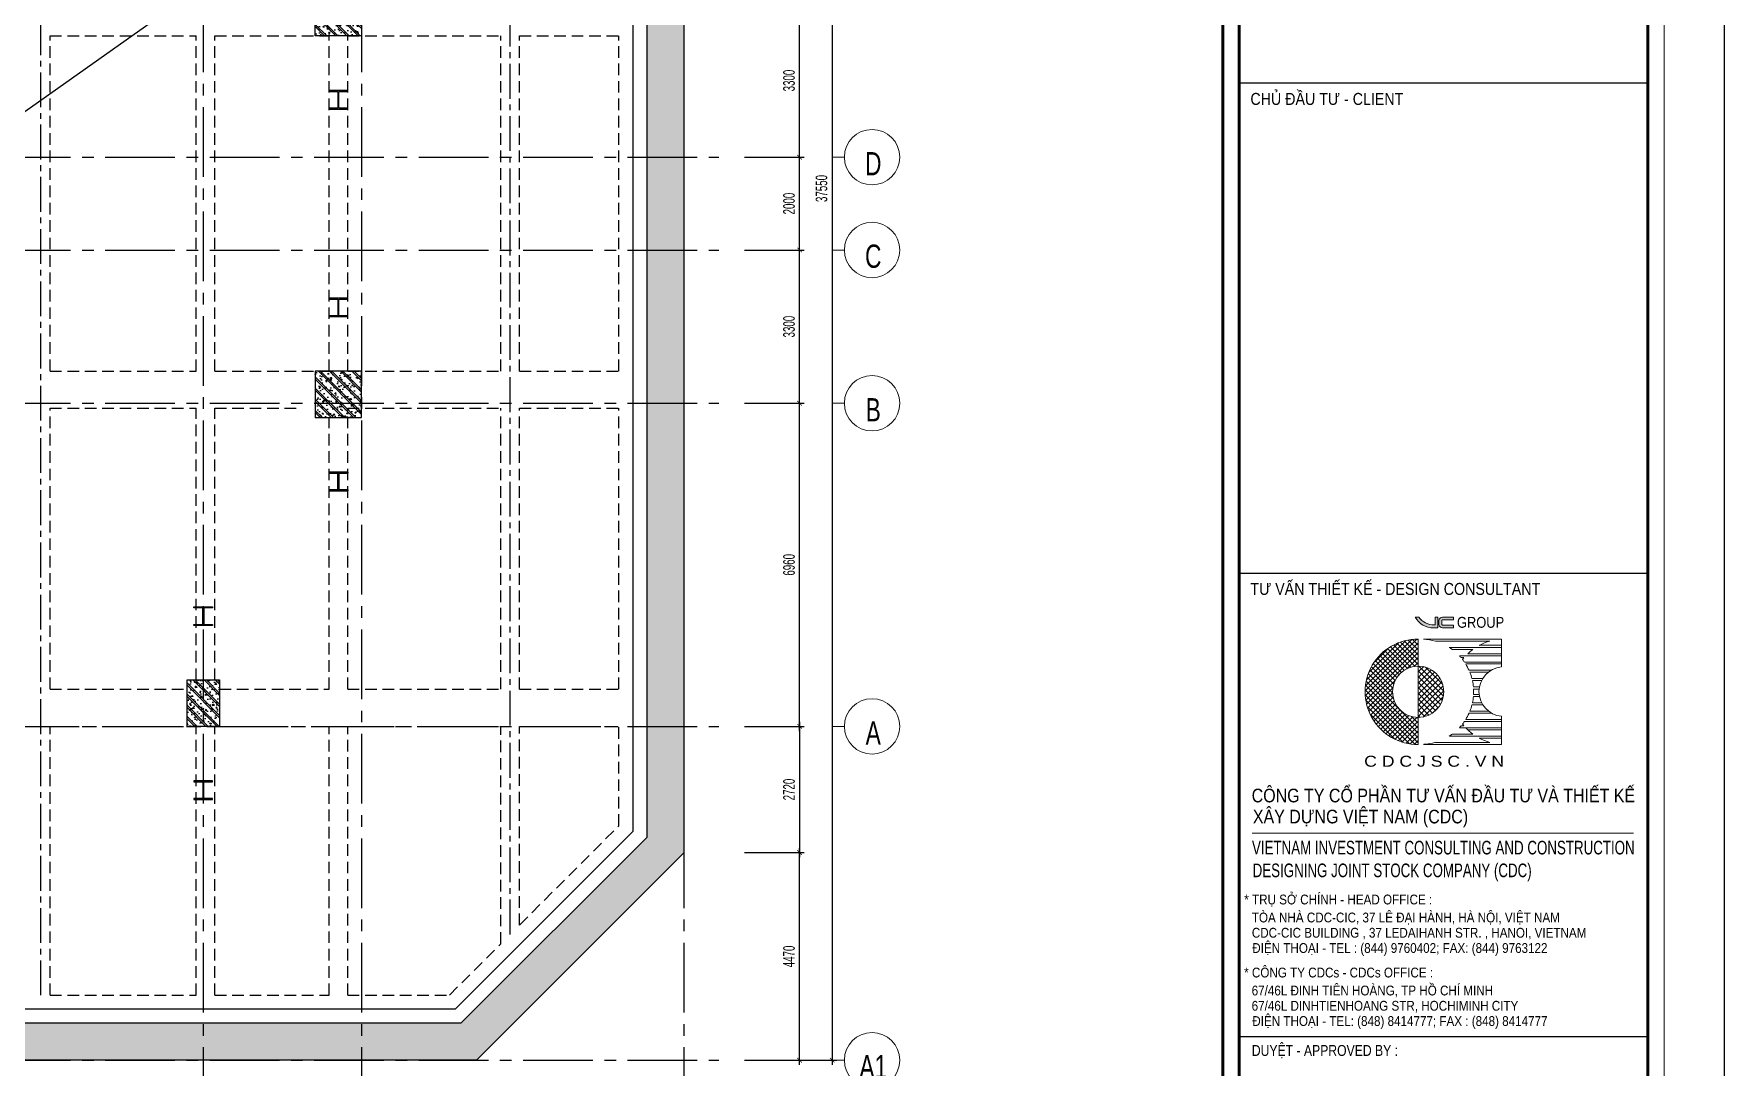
# Model space of a CAD drawing. Extents: x 71 to 1774126, y -14 to 415800.
# Drawn here: x 1612193 to 1648600, y 295939 to 318197 of the extents above; entities that cross this region are included whole.
import ezdxf
from ezdxf.enums import TextEntityAlignment as Align

# ---------------------------------------------------------------- set-up
doc = ezdxf.new("R2010")
doc.units = 0
doc.header["$LTSCALE"] = 1000
doc.header["$MEASUREMENT"] = 0
doc.header["$PDMODE"] = 3
doc.linetypes.add('CENTER2', pattern=[1.125, 0.75, -0.125, 0.125, -0.125])
doc.linetypes.add('HIDDEN', pattern=[0.375, 0.25, -0.125])
doc.layers.get('0').update_dxf_attribs({"linetype": 'CONTINUOUS'})
doc.layers.get('Defpoints').update_dxf_attribs({"linetype": 'CONTINUOUS'})
for name, color, linetype, lineweight in [('CDC -TEXT KHUNG', 7, 'CONTINUOUS', 20), ('CDC-KHUNGTEN', 7, 'CONTINUOUS', 20), ('KCS_CHI', 1, 'CONTINUOUS', 15)]:
    doc.layers.add(name, color=color, linetype=linetype, lineweight=lineweight)
for name, color, linetype in [('CDC.01.AXIS', 160, 'CENTER2'), ('CDC.02.DIM', 1, 'CONTINUOUS'), ('CDC.03.BORDER', 3, 'CONTINUOUS'), ('CDC.04.HIDDEN', 8, 'HIDDEN'), ('CDC.05.STEEL', 4, 'CONTINUOUS'), ('CDC.06.TEXT', 2, 'CONTINUOUS'), ('CDC.09.COLUMN', 4, 'CONTINUOUS'), ('CDC.10.HATCH', 9, 'CONTINUOUS'), ('CDC.16.BIGTEXT', 6, 'CONTINUOUS')]:
    doc.layers.add(name, color=color, linetype=linetype)
doc.layers.add('KCS_Plotter', color=11, linetype='CONTINUOUS', plot=False)
doc.styles.add('ARIAL', font='arial.ttf', dxfattribs={"width": 0.6})
doc.styles.add('KT CDC', font='arial.ttf', dxfattribs={"width": 0.85, "height": 200})
doc.dimstyles.new('100', dxfattribs={"dimscale": 100, "dimtxt": 2.5, "dimasz": 1, "dimexe": 1, "dimexo": 0, "dimgap": 1, "dimtad": 1, "dimdec": 0, "dimdsep": 46, "dimtxsty": 'ARIAL', "dimblk": 'ARCHTICK', "dimcen": 1, "dimdle": 1, "dimclrd": 1, "dimclre": 1, "dimclrt": 2, "dimadec": 0, "dimazin": 0, "dimtfac": 0.00072, "dimtdec": 0, "dimtix": 1, "dimtmove": 2, "dimatfit": 3, "dimldrblk": 'ARCHTICK', "dimfxl": 1, "dimtolj": 1, "dimarcsym": 0})

# ---------------------------------------------------------------- blocks, each defined once
blk = doc.blocks.new('TANG HAM')
at = {"layer": 'CDC.10.HATCH'}
h = blk.add_hatch(dxfattribs=at)
h.set_pattern_fill('CHAU-01', color=256, scale=70, style=0, pattern_type=2)
h.set_pattern_definition([(50, (0, 0), (502.08213, -43.92649), [52.5, -577.5]), (355, (0, 0), (-97.12593, 526.5345), [42, -462]), (100.4514, (41.84, -3.66), (404.95657, 482.60768), [44.61813, -490.79948]), (46.1842, (0, 140), (747.06873, -115.8633), [78.75, -866.25]), (96.6356, (62.26, 130.34), (654.2639, 681.8825), [66.9272, -736.1991]), (351.1842, (0, 140), (654.26336, 681.88302), [63, -693]), (21, (70, 105), (417.83494, -281.83322), [52.5, -577.5]), (326, (70, 105), (170.32073, 507.60503), [42, -462]), (71.4514, (104.8, 81.5), (588.15584, 225.77135), [44.61813, -490.79948]), (37.5, (0, 0), (8.511899, 233.025698), [0, -456.4, 0, -469, 0, -463.75]), (7.5, (0, 0), (184.148676, 276.0882), [0, -267.4, 0, -445.9, 0, -176.75]), (327.5, (-156.1, 0), (373.675705, -15.78841), [0, -175, 0, -546, 0, -724.5]), (317.5, (-226.1, 0), (408.23032, 70.07349), [0, -227.5, 0, -362.6, 0, -514.5]), (45, (0, 0), (-210.36427, 210.36427), []), (45, (0, 85.75), (-210.36427, 210.36427), [])])
h.paths.add_polyline_path([(1562833, 296090), (1562833, 333640), (1626193, 333640), (1626193, 300559), (1621725, 296090)])
h.paths.add_polyline_path([(1563633, 296890), (1563633, 332840), (1625393, 332840), (1625393, 300890), (1621393, 296890)], flags=16)
h = blk.add_hatch(dxfattribs=at)
h.set_pattern_fill('CHAU-01', color=256, scale=40, style=0, pattern_type=2)
h.set_pattern_definition([(130, (3308091.54, 13550.65), (-286.904073, -25.100854), [30, -330]), (185, (3308091.54, 13550.65), (55.500533, 300.876853), [24, -264]), (79.5486, (3308067.63, 13548.56), (-231.403753, 275.775817), [25.496076, -280.456845]), (133.8158, (3308091.54, 13630.65), (-426.89642, -66.207606), [45, -495]), (83.3644, (3308055.96, 13625.13), (-373.86508, 389.64715), [38.24412, -420.6852]), (188.8158, (3308091.54, 13630.65), (-373.86478, 389.64744), [36, -396]), (159, (3308051.54, 13610.65), (-238.76282, -161.047556), [30, -330]), (214, (3308051.54, 13610.65), (-97.326133, 290.06002), [24, -264]), (108.5486, (3308031.64, 13597.23), (-336.08905, 129.0122), [25.496076, -280.456845]), (142.5, (3308091.54, 13550.65), (-4.863942, 133.1575415), [0, -260.8, 0, -268, 0, -265]), (172.5, (3308091.54, 13550.65), (-105.227815, 157.764685), [0, -152.8, 0, -254.8, 0, -101]), (212.5, (3308180.74, 13550.65), (-213.5289745, -9.021949), [0, -100, 0, -312, 0, -414]), (222.5, (3308220.74, 13550.65), (-233.274468, 40.041993), [0, -130, 0, -207.2, 0, -294]), (135, (3308091.54, 13550.65), (120.208153, 120.208153), []), (135, (3308091.54, 13599.65), (120.208153, 120.208153), [])])
h.paths.add_polyline_path([(1618253, 319150), (1619253, 319150), (1619253, 318150), (1618253, 318150)])
h = blk.add_hatch(dxfattribs=at)
h.set_pattern_fill('CHAU-01', color=256, scale=40, style=0, pattern_type=2)
h.set_pattern_definition([(130, (3308091.54, 13170.65), (-286.904073, -25.100854), [30, -330]), (185, (3308091.54, 13170.65), (55.500533, 300.876853), [24, -264]), (79.5486, (3308067.63, 13168.56), (-231.403753, 275.775817), [25.496076, -280.456845]), (133.8158, (3308091.54, 13250.65), (-426.89642, -66.207606), [45, -495]), (83.3644, (3308055.96, 13245.13), (-373.86508, 389.64715), [38.24412, -420.6852]), (188.8158, (3308091.54, 13250.65), (-373.86478, 389.64744), [36, -396]), (159, (3308051.54, 13230.65), (-238.76282, -161.047556), [30, -330]), (214, (3308051.54, 13230.65), (-97.326133, 290.06002), [24, -264]), (108.5486, (3308031.64, 13217.23), (-336.08905, 129.0122), [25.496076, -280.456845]), (142.5, (3308091.54, 13170.65), (-4.863942, 133.1575415), [0, -260.8, 0, -268, 0, -265]), (172.5, (3308091.54, 13170.65), (-105.227815, 157.764685), [0, -152.8, 0, -254.8, 0, -101]), (212.5, (3308180.74, 13170.65), (-213.5289745, -9.021949), [0, -100, 0, -312, 0, -414]), (222.5, (3308220.74, 13170.65), (-233.274468, 40.041993), [0, -130, 0, -207.2, 0, -294]), (135, (3308091.54, 13170.65), (120.208153, 120.208153), []), (135, (3308091.54, 13219.65), (120.208153, 120.208153), [])])
h.paths.add_polyline_path([(1618253, 309930), (1619253, 309930), (1619253, 310930), (1618253, 310930)])
h = blk.add_hatch(dxfattribs=at)
h.set_pattern_fill('CHAU-01', color=256, scale=40, style=0, pattern_type=2)
h.set_pattern_definition([(130, (3196751.3, 0), (-286.904073, -25.100854), [30, -330]), (185, (3196751.3, 0), (55.500533, 300.876853), [24, -264]), (79.5486, (3196727.38, -2.1), (-231.403753, 275.775817), [25.496076, -280.456845]), (133.8158, (3196751.3, 80), (-426.89642, -66.207606), [45, -495]), (83.3644, (3196715.7, 74.5), (-373.86508, 389.64715), [38.24412, -420.6852]), (188.8158, (3196751.3, 80), (-373.86478, 389.64744), [36, -396]), (159, (3196711.3, 60), (-238.76282, -161.047556), [30, -330]), (214, (3196711.3, 60), (-97.326133, 290.06002), [24, -264]), (108.5486, (3196691.4, 46.58), (-336.08905, 129.0122), [25.496076, -280.456845]), (142.5, (3196751.29, 0), (-4.863942, 133.1575415), [0, -260.8, 0, -268, 0, -265]), (172.5, (3196751.29, 0), (-105.227815, 157.764685), [0, -152.8, 0, -254.8, 0, -101]), (212.5, (3196840.49, 0), (-213.5289745, -9.021949), [0, -100, 0, -312, 0, -414]), (222.5, (3196880.5, 0), (-233.274468, 40.041993), [0, -130, 0, -207.2, 0, -294]), (135, (3196751.3, 0), (120.208153, 120.208153), []), (135, (3196751.3, 49), (120.208153, 120.208153), [])])
h.paths.add_polyline_path([(1615783, 304280), (1616193, 304280), (1616193, 303280), (1615783, 303280)])
h.paths.add_polyline_path([(1615493, 304280), (1615783, 304280), (1615783, 303280), (1615493, 303280)])
at = {"layer": 'CDC.01.AXIS', "ltscale": 2}
for p, q in [((1615843, 334618), (1615843, 295176)), ((1619253, 334618), (1619253, 295176)), ((1626193, 334618), (1626193, 295176)), ((1561983, 315540), (1626948, 315540)), ((1561983, 313540), (1626948, 313540)), ((1561983, 310240), (1626948, 310240)), ((1561983, 303280), (1626948, 303280)), ((1561983, 296090), (1626948, 296090))]:
    blk.add_line(p, q, dxfattribs=at)
at = {"layer": 'CDC.09.COLUMN'}
for p, q in [((1615493, 303280), (1615493, 304280)), ((1615493, 304280), (1616193, 304280)), ((1616193, 304280), (1616193, 303280)), ((1616193, 303280), (1615493, 303280))]:
    blk.add_line(p, q, dxfattribs=at)
for points in [[(1562833, 296090), (1562833, 333640), (1626193, 333640), (1626193, 300559), (1621725, 296090)], [(1563633, 296890), (1563633, 332840), (1625393, 332840), (1625393, 300890), (1621393, 296890)], [(1619253, 319150), (1619253, 318150), (1618253, 318150), (1618253, 319150)], [(1619253, 309930), (1619253, 310930), (1618253, 310930), (1618253, 309930)]]:
    blk.add_lwpolyline(points, close=True, dxfattribs=at)
blk = doc.blocks.new('_ARCHTICK')
at = {"color": 0, "linetype": 'ByBlock', "const_width": 0.15}
blk.add_lwpolyline([(-0.5, -0.5), (0.5, 0.5)], dxfattribs=at)
blk = doc.blocks.new('*D41')
at = {"layer": 'CDC.02.DIM', "color": 1, "lineweight": -2, "transparency": 16777216}
for p, q in [((1627503, 313540), (1628787, 313540)), ((1628687, 310140), (1628687, 313640)), ((1627503, 310240), (1628787, 310240))]:
    blk.add_line(p, q, dxfattribs=at)
at = {"layer": 'Defpoints', "color": 0, "transparency": 16777216}
for p in [(1627503, 313540), (1628687, 313540), (1627503, 310240)]:
    blk.add_point(p, dxfattribs=at)
at = {"layer": 'CDC.02.DIM', "color": 1, "lineweight": -2, "transparency": 16777216, "xscale": 100, "yscale": 100, "zscale": 100}
for p, rotation in [((1628687, 313540), 90), ((1628687, 310240), 270)]:
    blk.add_blockref('_ARCHTICK', p, dxfattribs=dict(at, rotation=rotation))
at = {"layer": 'CDC.02.DIM', "color": 2, "transparency": 16777216, "insert": (1628459, 311890), "char_height": 250, "attachment_point": 5, "rotation": 90, "style": 'ARIAL'}
blk.add_mtext('\\A1;3300', dxfattribs=at)
blk = doc.blocks.new('*D35')
at = {"layer": 'CDC.02.DIM', "color": 1, "lineweight": -2, "transparency": 16777216}
for p, q in [((1627503, 300560), (1628787, 300560)), ((1628687, 295990), (1628687, 300660)), ((1627503, 296090), (1628787, 296090))]:
    blk.add_line(p, q, dxfattribs=at)
at = {"layer": 'Defpoints', "color": 0, "transparency": 16777216}
for p in [(1627503, 300560), (1628687, 300560), (1627503, 296090)]:
    blk.add_point(p, dxfattribs=at)
at = {"layer": 'CDC.02.DIM', "color": 1, "lineweight": -2, "transparency": 16777216, "xscale": 100, "yscale": 100, "zscale": 100}
for p, rotation in [((1628687, 300560), 90), ((1628687, 296090), 270)]:
    blk.add_blockref('_ARCHTICK', p, dxfattribs=dict(at, rotation=rotation))
at = {"layer": 'CDC.02.DIM', "color": 2, "transparency": 16777216, "insert": (1628459, 298325), "char_height": 250, "attachment_point": 5, "rotation": 90, "style": 'ARIAL'}
blk.add_mtext('\\A1;4470', dxfattribs=at)
blk = doc.blocks.new('*D36')
at = {"layer": 'CDC.02.DIM', "color": 1, "lineweight": -2, "transparency": 16777216}
for p, q in [((1627503, 310240), (1628787, 310240)), ((1628687, 303180), (1628687, 310340)), ((1627503, 303280), (1628787, 303280))]:
    blk.add_line(p, q, dxfattribs=at)
at = {"layer": 'Defpoints', "color": 0, "transparency": 16777216}
for p in [(1627503, 310240), (1628687, 310240), (1627503, 303280)]:
    blk.add_point(p, dxfattribs=at)
at = {"layer": 'CDC.02.DIM', "color": 1, "lineweight": -2, "transparency": 16777216, "xscale": 100, "yscale": 100, "zscale": 100}
for p, rotation in [((1628687, 310240), 90), ((1628687, 303280), 270)]:
    blk.add_blockref('_ARCHTICK', p, dxfattribs=dict(at, rotation=rotation))
at = {"layer": 'CDC.02.DIM', "color": 2, "transparency": 16777216, "insert": (1628459, 306760), "char_height": 250, "attachment_point": 5, "rotation": 90, "style": 'ARIAL'}
blk.add_mtext('\\A1;6960', dxfattribs=at)
blk = doc.blocks.new('*D37')
at = {"layer": 'CDC.02.DIM', "color": 1, "lineweight": -2, "transparency": 16777216}
for p, q in [((1627503, 315540), (1628787, 315540)), ((1628687, 313440), (1628687, 315640)), ((1627503, 313540), (1628787, 313540))]:
    blk.add_line(p, q, dxfattribs=at)
at = {"layer": 'Defpoints', "color": 0, "transparency": 16777216}
for p in [(1627503, 315540), (1628687, 315540), (1627503, 313540)]:
    blk.add_point(p, dxfattribs=at)
at = {"layer": 'CDC.02.DIM', "color": 1, "lineweight": -2, "transparency": 16777216, "xscale": 100, "yscale": 100, "zscale": 100}
for p, rotation in [((1628687, 315540), 90), ((1628687, 313540), 270)]:
    blk.add_blockref('_ARCHTICK', p, dxfattribs=dict(at, rotation=rotation))
at = {"layer": 'CDC.02.DIM', "color": 2, "transparency": 16777216, "insert": (1628459, 314540), "char_height": 250, "attachment_point": 5, "rotation": 90, "style": 'ARIAL'}
blk.add_mtext('\\A1;2000', dxfattribs=at)
blk = doc.blocks.new('*D38')
at = {"layer": 'CDC.02.DIM', "color": 1, "lineweight": -2, "transparency": 16777216}
for p, q in [((1628687, 315440), (1628687, 318940)), ((1627503, 318840), (1628787, 318840)), ((1627503, 315540), (1628787, 315540))]:
    blk.add_line(p, q, dxfattribs=at)
at = {"layer": 'Defpoints', "color": 0, "transparency": 16777216}
for p in [(1627503, 318840), (1628687, 318840), (1627503, 315540)]:
    blk.add_point(p, dxfattribs=at)
at = {"layer": 'CDC.02.DIM', "color": 1, "lineweight": -2, "transparency": 16777216, "xscale": 100, "yscale": 100, "zscale": 100}
for p, rotation in [((1628687, 318840), 90), ((1628687, 315540), 270)]:
    blk.add_blockref('_ARCHTICK', p, dxfattribs=dict(at, rotation=rotation))
at = {"layer": 'CDC.02.DIM', "color": 2, "transparency": 16777216, "insert": (1628459, 317190), "char_height": 250, "attachment_point": 5, "rotation": 90, "style": 'ARIAL'}
blk.add_mtext('\\A1;3300', dxfattribs=at)
blk = doc.blocks.new('*D34')
at = {"layer": 'CDC.02.DIM', "color": 1, "lineweight": -2, "transparency": 16777216}
for p, q in [((1628203, 333640), (1629487, 333640)), ((1629387, 333740), (1629387, 295990)), ((1628203, 296090), (1629487, 296090))]:
    blk.add_line(p, q, dxfattribs=at)
at = {"layer": 'Defpoints', "color": 0, "transparency": 16777216}
for p in [(1628203, 333640), (1628203, 296090), (1629387, 296090)]:
    blk.add_point(p, dxfattribs=at)
at = {"layer": 'CDC.02.DIM', "color": 1, "lineweight": -2, "transparency": 16777216, "xscale": 100, "yscale": 100, "zscale": 100}
for p, rotation in [((1629387, 333640), 90), ((1629387, 296090), 270)]:
    blk.add_blockref('_ARCHTICK', p, dxfattribs=dict(at, rotation=rotation))
at = {"layer": 'CDC.02.DIM', "color": 2, "transparency": 16777216, "insert": (1629159, 314865), "char_height": 250, "attachment_point": 5, "rotation": 90, "style": 'ARIAL'}
blk.add_mtext('\\A1;37550', dxfattribs=at)
blk = doc.blocks.new('*D81')
at = {"layer": 'CDC.02.DIM', "color": 1, "lineweight": -2, "transparency": 16777216}
for p, q in [((1627503, 303280), (1628787, 303280)), ((1628687, 303380), (1628687, 300460)), ((1627503, 300560), (1628787, 300560))]:
    blk.add_line(p, q, dxfattribs=at)
at = {"layer": 'Defpoints', "color": 0, "transparency": 16777216}
for p in [(1627503, 303280), (1627503, 300560), (1628687, 300560)]:
    blk.add_point(p, dxfattribs=at)
at = {"layer": 'CDC.02.DIM', "color": 1, "lineweight": -2, "transparency": 16777216, "xscale": 100, "yscale": 100, "zscale": 100}
for p, rotation in [((1628687, 303280), 90), ((1628687, 300560), 270)]:
    blk.add_blockref('_ARCHTICK', p, dxfattribs=dict(at, rotation=rotation))
at = {"layer": 'CDC.02.DIM', "color": 2, "transparency": 16777216, "insert": (1628459, 301920), "char_height": 250, "attachment_point": 5, "rotation": 90, "style": 'ARIAL'}
blk.add_mtext('\\A1;2720', dxfattribs=at)
blk = doc.blocks.new('KINGPOST')
at = {"layer": 'CDC.05.STEEL', "color": 4}
for p, q in [((1656675, 236723, 0), (1656675, 236744, 0)), ((1656675, 236744, 0), (1657075, 236744, 0)), ((1656865, 236723, 0), (1656675, 236723, 0)), ((1656865, 236364, 0), (1656865, 236723, 0)), ((1657075, 236723, 0), (1656884, 236723, 0)), ((1656884, 236723, 0), (1656884, 236364, 0)), ((1657075, 236744, 0), (1657075, 236723, 0)), ((1656675, 236344, 0), (1656675, 236364, 0)), ((1656675, 236364, 0), (1656865, 236364, 0)), ((1657075, 236344, 0), (1656675, 236344, 0)), ((1656884, 236364, 0), (1657075, 236364, 0)), ((1657075, 236364, 0), (1657075, 236344, 0))]:
    blk.add_line(p, q, dxfattribs=at)
blk = doc.blocks.new('CDTA1')
at = {"layer": 'CDC-KHUNGTEN', "color": 6, "lineweight": 25}
blk.add_line((0, 90), (-75, 90), dxfattribs=at)
at = {"layer": 'CDC-KHUNGTEN', "color": 6, "style": 'KT CDC', "width": 0.85}
blk.add_text('CHỦ ĐẦU TƯ - CLIENT', height=2.2, dxfattribs=at).set_placement((-72.93, 86))
blk = doc.blocks.new('LOGOmoi')
at = {"layer": 'CDC -TEXT KHUNG'}
h = blk.add_hatch(color=1, dxfattribs=at)
h.paths.add_polyline_path([(1.46, 5.45), (1.26, 5.45), (1.26, 4.88), (1.21, 4.88, -0.237912), (0.06, 5.45), (-0.2, 5.45, 0.272847), (1.14, 4.66), (1.46, 4.66)])
h.paths.add_polyline_path([(2.59, 5.45), (1.8, 5.45, 0.414214), (1.54, 5.2), (1.54, 4.92, 0.414214), (1.8, 4.66), (2.59, 4.66), (2.59, 4.87), (1.8, 4.87, -0.414214), (1.74, 4.92), (1.74, 5.2, -0.414214), (1.8, 5.25), (2.59, 5.25)])
h = blk.add_hatch(dxfattribs=at)
h.set_pattern_fill('ANSI37', color=102, scale=2.293939, angle=360, style=0)
h.set_pattern_definition([(45, (-2844.4439, 636.61023), (-0.178426552, 0.178426553), []), (135, (-2844.4439, 636.61023), (-0.178426552, -0.178426553), [])])
edge = h.paths.add_edge_path()
edge.add_arc((0.02, 0), 1.87, 90, 270)
edge.add_line((0.02, -1.88), (0.02, -3.84))
edge.add_line((0.02, -3.84), (-0.17, -3.84))
edge.add_line((-0.17, -3.84), (-0.36, -3.83))
edge.add_line((-0.36, -3.83), (-0.55, -3.8))
edge.add_line((-0.55, -3.8), (-0.73, -3.77))
edge.add_line((-0.73, -3.77), (-0.92, -3.73))
edge.add_line((-0.92, -3.73), (-1.1, -3.68))
edge.add_line((-1.1, -3.68), (-1.28, -3.62))
edge.add_line((-1.28, -3.62), (-1.45, -3.55))
edge.add_line((-1.45, -3.55), (-1.63, -3.48))
edge.add_line((-1.63, -3.48), (-1.79, -3.39))
edge.add_line((-1.79, -3.39), (-1.96, -3.3))
edge.add_line((-1.96, -3.3), (-2.12, -3.2))
edge.add_line((-2.12, -3.2), (-2.27, -3.09))
edge.add_line((-2.27, -3.09), (-2.42, -2.97))
edge.add_line((-2.42, -2.97), (-2.56, -2.85))
edge.add_line((-2.56, -2.85), (-2.7, -2.72))
edge.add_line((-2.7, -2.72), (-2.83, -2.58))
edge.add_line((-2.83, -2.58), (-2.95, -2.44))
edge.add_line((-2.95, -2.44), (-3.07, -2.29))
edge.add_line((-3.07, -2.29), (-3.18, -2.14))
edge.add_line((-3.18, -2.14), (-3.28, -1.98))
edge.add_line((-3.28, -1.98), (-3.37, -1.81))
edge.add_line((-3.37, -1.81), (-3.46, -1.64))
edge.add_line((-3.46, -1.64), (-3.53, -1.47))
edge.add_line((-3.53, -1.47), (-3.6, -1.3))
edge.add_line((-3.6, -1.3), (-3.66, -1.12))
edge.add_line((-3.66, -1.12), (-3.71, -0.93))
edge.add_line((-3.71, -0.93), (-3.75, -0.75))
edge.add_line((-3.75, -0.75), (-3.79, -0.56))
edge.add_line((-3.79, -0.56), (-3.81, -0.38))
edge.add_line((-3.81, -0.38), (-3.82, -0.19))
edge.add_line((-3.82, -0.19), (-3.83, 0))
edge.add_line((-3.83, 0), (-3.82, 0.19))
edge.add_line((-3.82, 0.19), (-3.81, 0.38))
edge.add_line((-3.81, 0.38), (-3.79, 0.56))
edge.add_line((-3.79, 0.56), (-3.75, 0.75))
edge.add_line((-3.75, 0.75), (-3.71, 0.93))
edge.add_line((-3.71, 0.93), (-3.66, 1.12))
edge.add_line((-3.66, 1.12), (-3.6, 1.3))
edge.add_line((-3.6, 1.3), (-3.53, 1.47))
edge.add_line((-3.53, 1.47), (-3.46, 1.64))
edge.add_line((-3.46, 1.64), (-3.37, 1.81))
edge.add_line((-3.37, 1.81), (-3.28, 1.98))
edge.add_line((-3.28, 1.98), (-3.18, 2.14))
edge.add_line((-3.18, 2.14), (-3.07, 2.29))
edge.add_line((-3.07, 2.29), (-2.95, 2.44))
edge.add_line((-2.95, 2.44), (-2.83, 2.58))
edge.add_line((-2.83, 2.58), (-2.7, 2.72))
edge.add_line((-2.7, 2.72), (-2.56, 2.85))
edge.add_line((-2.56, 2.85), (-2.42, 2.97))
edge.add_line((-2.42, 2.97), (-2.27, 3.09))
edge.add_line((-2.27, 3.09), (-2.12, 3.2))
edge.add_line((-2.12, 3.2), (-1.96, 3.3))
edge.add_line((-1.96, 3.3), (-1.79, 3.39))
edge.add_line((-1.79, 3.39), (-1.63, 3.48))
edge.add_line((-1.63, 3.48), (-1.45, 3.55))
edge.add_line((-1.45, 3.55), (-1.28, 3.62))
edge.add_line((-1.28, 3.62), (-1.1, 3.68))
edge.add_line((-1.1, 3.68), (-0.92, 3.73))
edge.add_line((-0.92, 3.73), (-0.73, 3.77))
edge.add_line((-0.73, 3.77), (-0.55, 3.8))
edge.add_line((-0.55, 3.8), (-0.36, 3.83))
edge.add_line((-0.36, 3.83), (-0.17, 3.84))
edge.add_line((-0.17, 3.84), (0.02, 3.84))
edge.add_line((0.02, 3.84), (0.02, 1.87))
h = blk.add_hatch(dxfattribs=at)
h.set_pattern_fill('ANSI37', color=1, scale=2.293939, angle=360, style=0)
h.set_pattern_definition([(45, (-486.53502, -144.21504), (-0.20275745, 0.20275745), []), (135, (-486.53502, -144.21504), (-0.20275745, -0.20275745), [])])
h.paths.add_polyline_path([(0.02, 1.87), (0.02, -1.81), (0.02, -1.88, 0.414214), (1.89, 0, 0.414214)])
at = {"layer": 'CDC -TEXT KHUNG', "color": 102}
for p, q in [((0.02, 3.84), (0.02, -1.81)), ((0.42, 3.85), (6.1, 3.85)), ((6.1, 3.85), (6.1, 1.81)), ((1.28, 3.7), (5.24, 3.7)), ((2.3, 3.24), (6.1, 3.24)), ((2.51, 3.09), (4.01, 3.09)), ((3.03, 2.63), (6.1, 2.63)), ((3.16, 2.49), (3.36, 2.49)), ((3.64, 2.78), (6.1, 2.78)), ((4.47, 3.39), (6.1, 3.39)), ((3.4, 2.17), (6.1, 2.17)), ((3.49, 2.03), (6.1, 2.03)), ((3.74, 1.57), (5.37, 1.57)), ((3.8, 1.42), (5.15, 1.42)), ((3.95, 0.96), (4.75, 0.96)), ((3.98, 0.81), (4.66, 0.81)), ((4.05, 0.35), (4.51, 0.35)), ((4.06, 0.2), (4.49, 0.2)), ((3.95, -0.96), (4.75, -0.96)), ((3.98, -0.81), (4.66, -0.81)), ((4.05, -0.35), (4.51, -0.35)), ((4.06, -0.2), (4.49, -0.2)), ((0.02, -1.81), (0.02, -3.84)), ((3.4, -2.17), (6.1, -2.17)), ((3.49, -2.03), (6.1, -2.03)), ((3.74, -1.57), (5.37, -1.57)), ((3.8, -1.42), (5.15, -1.42)), ((6.1, -1.79), (6.1, -3.84)), ((1.28, -3.7), (5.24, -3.7)), ((2.3, -3.24), (6.1, -3.24)), ((2.51, -3.09), (4.01, -3.09)), ((3.03, -2.63), (6.1, -2.63)), ((3.16, -2.49), (3.36, -2.49)), ((3.64, -2.78), (6.1, -2.78)), ((4.47, -3.39), (6.1, -3.39)), ((0.01, -3.84), (0.02, -3.84)), ((0.42, -3.84), (6.1, -3.84))]:
    blk.add_line(p, q, dxfattribs=at)
at = {"layer": 'CDC -TEXT KHUNG', "color": 1}
for points in [[(1.46, 5.45), (1.26, 5.45), (1.26, 4.88), (1.21, 4.88, -0.237912), (0.06, 5.45), (-0.2, 5.45, 0.272847), (1.14, 4.66), (1.46, 4.66)], [(2.59, 5.45), (1.8, 5.45, 0.414214), (1.54, 5.2), (1.54, 4.92, 0.414214), (1.8, 4.66), (2.59, 4.66), (2.59, 4.87), (1.8, 4.87, -0.414214), (1.74, 4.92), (1.74, 5.2, -0.414214), (1.8, 5.25), (2.59, 5.25)]]:
    blk.add_lwpolyline(points, format="xyb", close=True, dxfattribs=at)
at = {"layer": 'CDC -TEXT KHUNG', "color": 102}
blk.add_circle((0.02, 0), 1.87, dxfattribs=at)
blk.add_arc((0, 0), 3.85, 89.7449, 270.2551, dxfattribs=at)
at = {"layer": 'CDC -TEXT KHUNG', "color": 112}
blk.add_ellipse((0.22, 0), major_axis=(-2.72, 2.72), ratio=1, start_param=-1.064136, end_param=-0.838054, dxfattribs=at)
at = {"layer": 'CDC -TEXT KHUNG', "color": 102}
for centre, major_axis, start_param, end_param in [((0.22, 0), (-2.72, 2.72), -1.423028, -1.355019), ((0.22, 0), (2.72, 2.72), 6.199614, 6.251308), ((6.3, 0), (-2.72, 2.72), 0.083571, 0.124553), ((6.3, 0), (-2.72, 2.72), -0.147768, -0.022458), ((6.3, 0), (2.72, 2.72), 1.064136, 1.278853), ((0.22, 0), (-2.72, 2.72), 4.527318, 4.587836), ((0.22, 0), (-2.72, 2.72), 4.346177, 4.481253), ((0.22, 0), (-2.72, 2.72), 4.178765, 4.304301), ((6.27, 0.01), (1.28, 1.28), 0.884906, 3.827483), ((0.22, 0), (2.72, 2.72), 5.589142, 5.7099), ((0.22, 0), (2.72, 2.72), 5.445131, 5.550443), ((0.22, 0), (-2.72, 2.72), 3.549681, 3.675216), ((0.22, 0), (-2.72, 2.72), 3.714878, 3.835636), ((0.22, 0), (2.72, 2.72), 4.836942, 4.89746), ((6.3, 0), (-2.72, 2.72), 1.446243, 1.487225), ((0.22, 0), (2.72, 2.72), 4.943525, 5.078601), ((0.22, 0.01), (2.72, 2.72), 3.979647, 4.205729), ((0.22, 0), (-2.72, 2.72), 2.925816, 2.993825), ((0.22, 0), (-2.72, 2.72), 3.17347, 3.225164), ((6.3, 0), (-2.72, 2.72), 1.538919, 1.718564), ((6.3, 0), (2.72, 2.72), 3.433536, 3.648253)]:
    blk.add_ellipse(centre, major_axis=major_axis, ratio=1, start_param=start_param, end_param=end_param, dxfattribs=at)
at = {"layer": 'CDC -TEXT KHUNG', "color": 1, "style": 'KT CDC', "width": 0.85}
blk.add_text('GROUP', height=0.792, dxfattribs=at).set_placement((2.85, 4.67))
at = {"layer": 'CDC -TEXT KHUNG', "color": 102, "style": 'KT CDC', "width": 1.15}
blk.add_text('C D C J S C . V N', height=0.8, dxfattribs=at).set_placement((-3.92, -5.47))
blk = doc.blocks.new('KHUNG TEN')
at = {"layer": 'CDC-KHUNGTEN', "color": 6, "lineweight": 25}
for p, q in [((82700, 28900), (75200, 28900)), ((82700, 20400), (75200, 20400))]:
    blk.add_line(p, q, dxfattribs=at)
at = {"layer": 'CDC-KHUNGTEN', "color": 6}
blk.add_line((75439, 24136), (82433, 24136), dxfattribs=at)
at = {"layer": 'CDC-KHUNGTEN', "color": 8}
blk.add_lwpolyline([(75096, 1100), (83000, 1100), (83000, 58300), (3000, 58300), (3000, 1100), (75096, 1100)], dxfattribs=at)
at = {"layer": 'CDC-KHUNGTEN', "color": 255, "lineweight": 60}
blk.add_lwpolyline([(74900, 1400), (74900, 58000), (3300, 58000), (3300, 1400), (74900, 1400)], close=True, dxfattribs=at)
blk.add_lwpolyline([(75200, 1400), (82700, 1400), (82700, 58000), (75200, 58000), (75200, 1400)], dxfattribs=at)
at = {"layer": 'Defpoints', "color": 1, "ltscale": 0.2}
blk.add_lwpolyline([(0, 0), (0, 59400), (84100, 59400), (84100, 0), (0, 0)], close=True, dxfattribs=at)
at = {"layer": 'CDC-KHUNGTEN'}
for name, p, xscale, yscale, zscale in [('CDTA1', (82700, 28900), 99.99999999999999, 99.99999999999999, 99.99999999999999), ('LOGOmoi', (78480, 26732), 251.3908497502836, 251.3908497502836, 251.3908497502836)]:
    blk.add_blockref(name, p, dxfattribs=dict(at, xscale=xscale, yscale=yscale, zscale=zscale))
at = {"layer": 'CDC -TEXT KHUNG', "style": 'KT CDC', "width": 0.85}
blk.add_text('TƯ VẤN THIẾT KẾ - DESIGN CONSULTANT', height=220, dxfattribs=at).set_placement((78066, 28509), align=Align.CENTER)
at = {"layer": 'CDC-KHUNGTEN', "color": 6}
for s, height, style, width, p in [('CÔNG TY CỔ PHẦN TƯ VẤN ÐẦU TƯ VÀ THIẾT KẾ', 250, 'KT CDC', 0.84, (75430, 24703)), ('XÂY DỰNG VIỆT NAM (CDC)', 250, 'KT CDC', 0.84, (75452, 24317)), ('VIETNAM INVESTMENT CONSULTING AND CONSTRUCTION ', 250, 'KT CDC', 0.7, (75436, 23747)), ('DESIGNING JOINT STOCK COMPANY (CDC)', 250, 'KT CDC', 0.7, (75448, 23330)), ('* TRỤ SỞ CHÍNH - HEAD OFFICE :', 180, 'KT CDC', 0.85, (75294, 22830)), ('TÒA NHÀ CDC-CIC, 37 LÊ ĐẠI HÀNH, HÀ NỘI, VIỆT NAM', 180, 'KT CDC', 0.85, (75433, 22500)), ('CDC-CIC BUILDING , 37 LEDAIHANH STR. , HANOI, VIETNAM', 180, 'KT CDC', 0.85, (75433, 22220)), ('ĐIỆN THOẠI - TEL : (844) 9760402; FAX: (844) 9763122', 180, 'KT CDC', 0.85, (75441, 21940)), ('* CÔNG TY CDCs - CDCs OFFICE :', 180, 'KT CDC', 0.85, (75292, 21490)), ('67/46L ĐINH TIÊN HOÀNG, TP HỒ CHÍ MINH', 180, 'KT CDC', 0.85, (75430, 21160)), ('67/46L DINHTIENHOANG STR, HOCHIMINH CITY', 180, 'KT CDC', 0.85, (75430, 20880)), ('ĐIỆN THOẠI - TEL: (848) 8414777; FAX : (848) 8414777', 180, 'KT CDC', 0.85, (75442, 20600)), ('DUYỆT - APPROVED BY :', 200, 'ARIAL', 0.8, (75433, 20050))]:
    blk.add_text(s, height=height, dxfattribs=dict(at, style=style, width=width)).set_placement(p)

msp = doc.modelspace()

# ---------------------------------------------------------------- linework, layer by layer
at = {"layer": 'CDC.01.AXIS'}
for p, q in [((1612343.1, 297490.2), (1612343.1, 332240.2)), ((1622453.1, 298798.7), (1622453.1, 332240.2))]:
    msp.add_line(p, q, dxfattribs=at)
at = {"layer": 'CDC.03.BORDER'}
msp.add_lwpolyline([(1608628.1, 332540.2), (1625093.1, 332540.2), (1625093.1, 301014.4), (1621268.9, 297190.2), (1563933.1, 297190.2), (1563933.1, 315290.2)], dxfattribs=at)
at = {"layer": 'CDC.04.HIDDEN'}
for p, q in [((1612543.1, 310930.2), (1612543.1, 318150.2)), ((1612543.1, 318150.2), (1615693.1, 318150.2)), ((1615693.1, 310930.2), (1615693.1, 318150.2)), ((1616093.1, 310930.2), (1616093.1, 318150.2)), ((1616093.1, 318150.2), (1618553.1, 318150.2)), ((1618553.1, 310930.2), (1618553.1, 318150.2)), ((1618953.1, 310930.2), (1618953.1, 318150.2)), ((1618953.1, 318150.2), (1622253.1, 318150.2)), ((1622253.1, 310930.2), (1622253.1, 318150.2)), ((1622653.1, 310930.2), (1622653.1, 318150.2)), ((1622653.1, 318150.2), (1624793.1, 318150.2)), ((1624793.1, 310930.2), (1624793.1, 318150.2)), ((1612543.1, 310930.2), (1615693.1, 310930.2)), ((1616093.1, 310930.2), (1618553.1, 310930.2)), ((1618953.1, 310930.2), (1622253.1, 310930.2)), ((1622653.1, 310930.2), (1624793.1, 310930.2)), ((1612543.1, 304080.2), (1612543.1, 310130.2)), ((1612543.1, 310130.2), (1615693.1, 310130.2)), ((1615693.1, 304280.2), (1615693.1, 310130.2)), ((1616093.1, 304280.2), (1616093.1, 310130.2)), ((1616093.1, 310130.2), (1617953.1, 310130.2)), ((1618553.1, 304080.2), (1618553.1, 309930.2)), ((1618953.1, 304080.2), (1618953.1, 310130.2)), ((1618953.1, 310130.2), (1622253.1, 310130.2)), ((1622253.1, 304080.2), (1622253.1, 310130.2)), ((1622653.1, 304080.2), (1622653.1, 310130.2)), ((1622653.1, 310130.2), (1624793.1, 310130.2)), ((1624793.1, 304080.2), (1624793.1, 310130.2)), ((1612543.1, 304080.2), (1615493.1, 304080.2)), ((1616193.1, 304080.2), (1618553.1, 304080.2)), ((1618953.1, 304080.2), (1622253.1, 304080.2)), ((1622653.1, 304080.2), (1624793.1, 304080.2)), ((1612543.1, 297490.2), (1612543.1, 303280.2)), ((1612543.1, 303280.2), (1618553.1, 303280.2)), ((1615693.1, 297490.2), (1615693.1, 303280.2)), ((1616093.1, 297490.2), (1616093.1, 303280.2)), ((1618553.1, 297490.2), (1618553.1, 303280.2)), ((1618953.1, 297490.2), (1618953.1, 303280.2)), ((1618953.1, 303280.2), (1622253.1, 303280.2)), ((1622253.1, 298598.7), (1622253.1, 303280.2)), ((1622653.1, 298998.7), (1622653.1, 303280.2)), ((1622653.1, 303280.2), (1624793.1, 303280.2)), ((1624793.1, 301138.7), (1624793.1, 303280.2)), ((1622653.1, 298998.7), (1624793.1, 301138.7)), ((1621144.6, 297490.2), (1622253.1, 298598.7)), ((1612543.1, 297490.2), (1615693.1, 297490.2)), ((1616093.1, 297490.2), (1618553.1, 297490.2)), ((1618953.1, 297490.2), (1621144.6, 297490.2))]:
    msp.add_line(p, q, dxfattribs=at)
at = {"layer": 'KCS_CHI'}
for p, q in [((1629387.1, 315540.2), (1629650.7, 315540.2)), ((1629387.1, 313540.2), (1629650.7, 313540.2)), ((1629387.1, 310240.2), (1629650.7, 310240.2)), ((1629387.1, 303280.2), (1629650.7, 303280.2)), ((1629387.1, 296090.2), (1629650.7, 296090.2))]:
    msp.add_line(p, q, dxfattribs=at)
for centre in [(1630247.2, 315540.2), (1630247.2, 313540.2), (1630247.2, 310240.2), (1630247.2, 303280.2), (1630247.2, 296090.2)]:
    msp.add_circle(centre, 596.6, dxfattribs=at)
at = {"layer": 'KCS_Plotter'}
msp.add_line((1648599.7, 342371.6), (1549882.2, 272647.3), dxfattribs=at)

# ---------------------------------------------------------------- block references
at = {"layer": 'CDC.05.STEEL', "xscale": -1}
for p in [(3275627.8, 80231.4, 0), (3275627.8, 75761.4, 0), (3275627.8, 72011.4, 0), (3272717.8, 65361.4, 0)]:
    msp.add_blockref('KINGPOST', p, dxfattribs=at)
at = {"layer": 'CDC.05.STEEL'}
msp.add_blockref('KINGPOST', (-38121.5, 72011.4, 0), dxfattribs=at)
at = {"layer": 'CDC.05.STEEL', "rotation": 180}
msp.add_blockref('KINGPOST', (3272717.8, 542199, 0), dxfattribs=at)
at = {"layer": 'CDC.06.TEXT', "xscale": 1.173810693645805, "yscale": 1.173810693645805, "zscale": 1.173810693645805}
msp.add_blockref('KHUNG TEN', (1549882.2, 272647.3), dxfattribs=at)
at = {"layer": 'CDC.10.HATCH'}
msp.add_blockref('TANG HAM', (0, 0), dxfattribs=at)

# ---------------------------------------------------------------- texts
at = {"layer": 'CDC.16.BIGTEXT', "char_height": 500, "width": 464.64, "attachment_point": 8, "line_spacing_factor": 0.938532}
for s, insert in [('{\\fArial|b0|i0|c0|p34;\\W0.7;D}', (1630272.4, 315149.5)), ('{\\fArial|b0|i0|c0|p34;\\W0.7;C}', (1630272.4, 313149.5)), ('{\\fArial|b0|i0|c0|p34;\\W0.7;B}', (1630272.4, 309849.5)), ('{\\fArial|b0|i0|c0|p34;\\W0.7;A}', (1630272.4, 302889.5)), ('{\\fArial|b0|i0|c0|p34;\\W0.7;A1}', (1630272.4, 295699.5))]:
    msp.add_mtext(s, dxfattribs=dict(at, insert=insert))

# ---------------------------------------------------------------- dimensions: what is measured, and where the dimension line sits
at = {"layer": 'CDC.02.DIM'}
for base, p1, p2, picture, middle in [((1629387.1, 296090.2), (1628203.1, 333640.2), (1628203.1, 296090.2), '*D34', (1629159.4, 314865.2)), ((1628687.1, 318840.2), (1627503.1, 315540.2), (1627503.1, 318840.2), '*D38', (1628459.4, 317190.2)), ((1628687.1, 315540.2), (1627503.1, 313540.2), (1627503.1, 315540.2), '*D37', (1628459.5, 314540.2)), ((1628687.1, 313540.2), (1627503.1, 310240.2), (1627503.1, 313540.2), '*D41', (1628459.4, 311890.2)), ((1628687.1, 310240.2), (1627503.1, 303280.2), (1627503.1, 310240.2), '*D36', (1628459.5, 306760.2)), ((1628687.1, 300559.8), (1627503.1, 296090.2), (1627503.1, 300559.8), '*D35', (1628459.5, 298325))]:
    dim = msp.add_linear_dim(base=base, p1=p1, p2=p2, angle=90, dimstyle='100', dxfattribs=at)
    dim.commit()
    dim.dimension.update_dxf_attribs({"geometry": picture, "text_midpoint": middle})
dim = msp.add_linear_dim(base=(1628687.1, 300559.8), p1=(1627503.1, 303280.2), p2=(1627503.1, 300559.8), angle=90, dimstyle='100', override={"dimarcsym": 1}, dxfattribs=at)
dim.commit()
dim.dimension.update_dxf_attribs({"geometry": '*D81', "text_midpoint": (1628459.5, 301920)})

doc.saveas('drawing.dxf')
